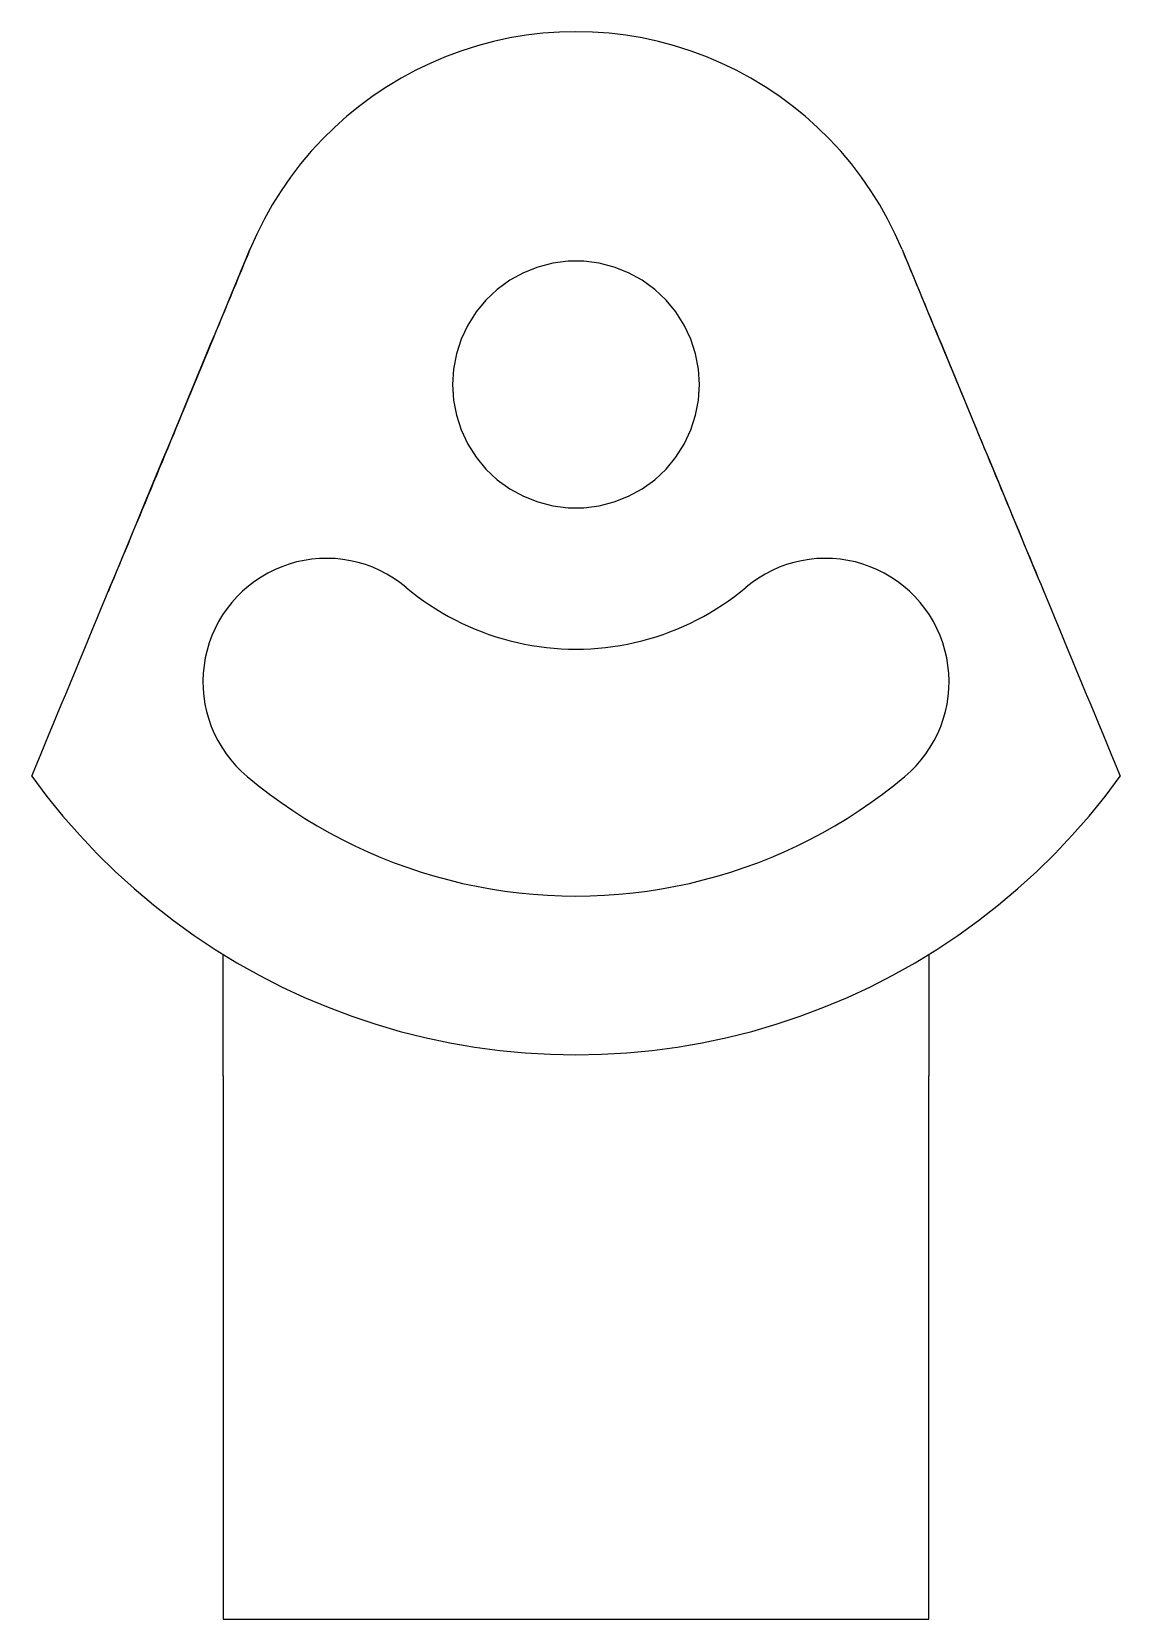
# Model space of a CAD drawing. Header units: metres. Extents: x -15.4 to 15.4, y 0 to 45.
import ezdxf

# ---------------------------------------------------------------- set-up
doc = ezdxf.new("R2010")
doc.units = ezdxf.units.M

msp = doc.modelspace()

# ---------------------------------------------------------------- linework, layer by layer
for points in [[(9.239, 38.827), (9.048, 39.258), (8.838, 39.679), (8.607, 40.09), (8.358, 40.49), (8.09, 40.878), (7.804, 41.252), (7.501, 41.613), (7.181, 41.959), (6.845, 42.29), (6.494, 42.604), (6.129, 42.902), (5.75, 43.181), (5.358, 43.443), (4.955, 43.686), (4.54, 43.91), (4.115, 44.114), (3.681, 44.298), (3.239, 44.461), (2.79, 44.603), (2.334, 44.724), (1.874, 44.823), (1.409, 44.9), (0.941, 44.956), (0.471, 44.989), (0, 45), (-0.471, 44.989), (-0.941, 44.956), (-1.409, 44.9), (-1.874, 44.823), (-2.334, 44.724), (-2.79, 44.603), (-3.239, 44.461), (-3.681, 44.298), (-4.115, 44.114), (-4.54, 43.91), (-4.955, 43.686), (-5.358, 43.443), (-5.75, 43.181), (-6.129, 42.902), (-6.494, 42.604), (-6.845, 42.29), (-7.181, 41.959), (-7.501, 41.613), (-7.804, 41.252), (-8.09, 40.878), (-8.358, 40.49), (-8.607, 40.09), (-8.838, 39.679), (-9.048, 39.258), (-9.239, 38.827)], [(-15.421, 23.901), (-15.298, 24.2), (-15.174, 24.498), (-15.05, 24.797), (-14.927, 25.095), (-14.803, 25.394), (-14.679, 25.692), (-14.556, 25.991), (-14.432, 26.289), (-14.308, 26.588), (-14.185, 26.886), (-14.061, 27.185), (-13.937, 27.483), (-13.814, 27.782), (-13.69, 28.08), (-13.567, 28.379), (-13.443, 28.677), (-13.319, 28.976), (-13.196, 29.274), (-13.072, 29.573), (-12.948, 29.871), (-12.825, 30.17), (-12.701, 30.468), (-12.577, 30.767), (-12.454, 31.065), (-12.33, 31.364), (-12.206, 31.662), (-12.083, 31.961), (-11.959, 32.26), (-11.835, 32.558), (-11.712, 32.857), (-11.588, 33.155), (-11.464, 33.454), (-11.341, 33.752), (-11.217, 34.051), (-11.094, 34.349), (-10.97, 34.648), (-10.846, 34.946), (-10.723, 35.245), (-10.599, 35.543), (-10.475, 35.842), (-10.352, 36.14), (-10.228, 36.439), (-10.104, 36.737), (-9.981, 37.036), (-9.857, 37.334), (-9.733, 37.633), (-9.61, 37.931), (-9.486, 38.23), (-9.362, 38.528), (-9.239, 38.827)], [(-9.239, 38.827), (-9.319, 38.633), (-9.4, 38.439), (-9.48, 38.245), (-9.56, 38.051), (-9.641, 37.857), (-9.721, 37.663), (-9.801, 37.469), (-9.882, 37.275), (-9.962, 37.081), (-10.042, 36.887), (-10.123, 36.693), (-10.203, 36.499), (-10.284, 36.305), (-10.364, 36.111), (-10.444, 35.917), (-10.525, 35.723), (-10.605, 35.529), (-10.685, 35.335), (-10.766, 35.141), (-10.846, 34.947), (-10.926, 34.753), (-11.007, 34.559), (-11.087, 34.364), (-11.168, 34.17), (-11.248, 33.976), (-11.328, 33.782), (-11.409, 33.588), (-11.489, 33.394), (-11.569, 33.2), (-11.65, 33.006), (-11.73, 32.812), (-11.81, 32.618), (-11.891, 32.424), (-11.971, 32.23), (-12.052, 32.036), (-12.132, 31.842), (-12.212, 31.648), (-12.293, 31.454), (-12.373, 31.26), (-12.453, 31.066), (-12.534, 30.872), (-12.614, 30.678), (-12.694, 30.484), (-12.775, 30.29), (-12.855, 30.096), (-12.936, 29.902), (-13.016, 29.708), (-13.096, 29.514), (-13.177, 29.32), (-13.257, 29.126)], [(9.239, 38.827), (9.319, 38.633), (9.4, 38.439), (9.48, 38.245), (9.56, 38.051), (9.641, 37.857), (9.721, 37.663), (9.801, 37.469), (9.882, 37.275), (9.962, 37.081), (10.042, 36.887), (10.123, 36.693), (10.203, 36.499), (10.284, 36.305), (10.364, 36.111), (10.444, 35.917), (10.525, 35.723), (10.605, 35.529), (10.685, 35.335), (10.766, 35.141), (10.846, 34.947), (10.926, 34.753), (11.007, 34.559), (11.087, 34.364), (11.168, 34.17), (11.248, 33.976), (11.328, 33.782), (11.409, 33.588), (11.489, 33.394), (11.569, 33.2), (11.65, 33.006), (11.73, 32.812), (11.81, 32.618), (11.891, 32.424), (11.971, 32.23), (12.052, 32.036), (12.132, 31.842), (12.212, 31.648), (12.293, 31.454), (12.373, 31.26), (12.453, 31.066), (12.534, 30.872), (12.614, 30.678), (12.694, 30.484), (12.775, 30.29), (12.855, 30.096), (12.936, 29.902), (13.016, 29.708), (13.096, 29.514), (13.177, 29.32), (13.257, 29.126)], [(9.239, 38.827), (9.362, 38.528), (9.486, 38.23), (9.61, 37.931), (9.733, 37.633), (9.857, 37.334), (9.981, 37.036), (10.104, 36.737), (10.228, 36.439), (10.352, 36.14), (10.475, 35.842), (10.599, 35.543), (10.723, 35.245), (10.846, 34.946), (10.97, 34.648), (11.094, 34.349), (11.217, 34.051), (11.341, 33.752), (11.464, 33.454), (11.588, 33.155), (11.712, 32.857), (11.835, 32.558), (11.959, 32.26), (12.083, 31.961), (12.206, 31.662), (12.33, 31.364), (12.454, 31.065), (12.577, 30.767), (12.701, 30.468), (12.825, 30.17), (12.948, 29.871), (13.072, 29.573), (13.196, 29.274), (13.319, 28.976), (13.443, 28.677), (13.567, 28.379), (13.69, 28.08), (13.814, 27.782), (13.937, 27.483), (14.061, 27.185), (14.185, 26.886), (14.308, 26.588), (14.432, 26.289), (14.556, 25.991), (14.679, 25.692), (14.803, 25.394), (14.927, 25.095), (15.05, 24.797), (15.174, 24.498), (15.298, 24.2), (15.421, 23.901)], [(-3.5, 35), (-3.472, 34.561), (-3.39, 34.13), (-3.254, 33.712), (-3.067, 33.314), (-2.832, 32.943), (-2.551, 32.604), (-2.231, 32.303), (-1.875, 32.045), (-1.49, 31.833), (-1.082, 31.671), (-0.656, 31.562), (-0.22, 31.507), (0.22, 31.507), (0.656, 31.562), (1.082, 31.671), (1.49, 31.833), (1.875, 32.045), (2.231, 32.303), (2.551, 32.604), (2.832, 32.943), (3.067, 33.314), (3.254, 33.712), (3.39, 34.13), (3.472, 34.561), (3.5, 35), (3.472, 35.439), (3.39, 35.87), (3.254, 36.288), (3.067, 36.686), (2.832, 37.057), (2.551, 37.396), (2.231, 37.697), (1.875, 37.955), (1.49, 38.167), (1.082, 38.329), (0.656, 38.438), (0.22, 38.493), (-0.22, 38.493), (-0.656, 38.438), (-1.082, 38.329), (-1.49, 38.167), (-1.875, 37.955), (-2.231, 37.697), (-2.551, 37.396), (-2.832, 37.057), (-3.067, 36.686), (-3.254, 36.288), (-3.39, 35.87), (-3.472, 35.439), (-3.5, 35)], [(-4.821, 29.255), (-4.994, 29.391), (-5.175, 29.515), (-5.363, 29.629), (-5.558, 29.73), (-5.76, 29.819), (-5.966, 29.895), (-6.177, 29.957), (-6.391, 30.007), (-6.608, 30.043), (-6.827, 30.065), (-7.046, 30.073), (-7.266, 30.068), (-7.485, 30.049), (-7.702, 30.016), (-7.917, 29.97), (-8.129, 29.91), (-8.336, 29.837), (-8.539, 29.751), (-8.735, 29.652), (-8.925, 29.542), (-9.108, 29.419), (-9.283, 29.286), (-9.449, 29.142), (-9.605, 28.987), (-9.752, 28.823), (-9.888, 28.65), (-10.013, 28.469), (-10.126, 28.281), (-10.227, 28.086), (-10.316, 27.885), (-10.392, 27.678), (-10.455, 27.468), (-10.504, 27.253), (-10.54, 27.036), (-10.562, 26.818), (-10.571, 26.598), (-10.565, 26.378), (-10.546, 26.159), (-10.513, 25.942), (-10.467, 25.727), (-10.407, 25.515), (-10.334, 25.308), (-10.248, 25.105), (-10.149, 24.909), (-10.039, 24.719), (-9.917, 24.536), (-9.783, 24.361), (-9.639, 24.195), (-9.484, 24.039), (-9.32, 23.892)], [(9.32, 23.892), (9.484, 24.039), (9.639, 24.195), (9.783, 24.361), (9.917, 24.536), (10.039, 24.719), (10.149, 24.909), (10.248, 25.105), (10.334, 25.308), (10.407, 25.515), (10.467, 25.727), (10.513, 25.942), (10.546, 26.159), (10.565, 26.378), (10.571, 26.598), (10.562, 26.818), (10.54, 27.036), (10.504, 27.253), (10.455, 27.468), (10.392, 27.678), (10.316, 27.885), (10.227, 28.086), (10.126, 28.281), (10.013, 28.469), (9.888, 28.65), (9.752, 28.823), (9.605, 28.987), (9.449, 29.142), (9.283, 29.286), (9.108, 29.419), (8.925, 29.542), (8.735, 29.652), (8.539, 29.751), (8.336, 29.837), (8.129, 29.91), (7.917, 29.97), (7.702, 30.016), (7.485, 30.049), (7.266, 30.068), (7.046, 30.073), (6.827, 30.065), (6.608, 30.043), (6.391, 30.007), (6.177, 29.957), (5.966, 29.895), (5.76, 29.819), (5.558, 29.73), (5.363, 29.629), (5.175, 29.515), (4.994, 29.391), (4.821, 29.255)], [(-4.821, 29.255), (-4.659, 29.122), (-4.493, 28.995), (-4.323, 28.871), (-4.15, 28.753), (-3.974, 28.64), (-3.795, 28.531), (-3.613, 28.428), (-3.428, 28.329), (-3.241, 28.236), (-3.051, 28.148), (-2.858, 28.066), (-2.663, 27.989), (-2.466, 27.917), (-2.268, 27.851), (-2.067, 27.791), (-1.865, 27.736), (-1.662, 27.686), (-1.457, 27.643), (-1.251, 27.605), (-1.044, 27.573), (-0.836, 27.547), (-0.628, 27.526), (-0.419, 27.512), (-0.209, 27.503), (0, 27.5), (0.209, 27.503), (0.419, 27.512), (0.628, 27.526), (0.836, 27.547), (1.044, 27.573), (1.251, 27.605), (1.457, 27.643), (1.662, 27.686), (1.865, 27.736), (2.067, 27.791), (2.268, 27.851), (2.466, 27.917), (2.663, 27.989), (2.858, 28.066), (3.051, 28.148), (3.241, 28.236), (3.428, 28.329), (3.613, 28.428), (3.795, 28.531), (3.974, 28.64), (4.15, 28.753), (4.323, 28.871), (4.493, 28.995), (4.659, 29.122), (4.821, 29.255)], [(-15.421, 23.901), (-14.99, 23.325), (-14.537, 22.766), (-14.063, 22.224), (-13.569, 21.701), (-13.056, 21.196), (-12.524, 20.712), (-11.974, 20.248), (-11.407, 19.805), (-10.823, 19.384), (-10.224, 18.985), (-9.61, 18.61), (-8.982, 18.257), (-8.342, 17.929), (-7.69, 17.626), (-7.026, 17.347), (-6.352, 17.093), (-5.67, 16.866), (-4.979, 16.664), (-4.281, 16.489), (-3.577, 16.34), (-2.868, 16.218), (-2.154, 16.123), (-1.438, 16.054), (-0.72, 16.014), (0, 16), (0.72, 16.014), (1.438, 16.054), (2.154, 16.123), (2.868, 16.218), (3.577, 16.34), (4.281, 16.489), (4.979, 16.664), (5.67, 16.866), (6.352, 17.093), (7.026, 17.347), (7.69, 17.626), (8.342, 17.929), (8.982, 18.257), (9.61, 18.61), (10.224, 18.985), (10.823, 19.384), (11.407, 19.805), (11.974, 20.248), (12.524, 20.712), (13.056, 21.196), (13.569, 21.701), (14.063, 22.224), (14.537, 22.766), (14.99, 23.325), (15.421, 23.901)], [(-9.32, 23.892), (-9.007, 23.636), (-8.686, 23.389), (-8.358, 23.151), (-8.024, 22.923), (-7.684, 22.703), (-7.337, 22.494), (-6.985, 22.294), (-6.628, 22.103), (-6.265, 21.923), (-5.898, 21.754), (-5.526, 21.594), (-5.149, 21.445), (-4.769, 21.307), (-4.384, 21.179), (-3.997, 21.062), (-3.606, 20.956), (-3.212, 20.86), (-2.816, 20.776), (-2.418, 20.703), (-2.018, 20.641), (-1.616, 20.59), (-1.213, 20.551), (-0.809, 20.523), (-0.405, 20.506), (0, 20.5), (0.405, 20.506), (0.809, 20.523), (1.213, 20.551), (1.616, 20.59), (2.018, 20.641), (2.418, 20.703), (2.816, 20.776), (3.212, 20.86), (3.606, 20.956), (3.997, 21.062), (4.384, 21.179), (4.769, 21.307), (5.149, 21.445), (5.526, 21.594), (5.898, 21.754), (6.265, 21.923), (6.628, 22.103), (6.985, 22.294), (7.337, 22.494), (7.684, 22.703), (8.024, 22.923), (8.358, 23.151), (8.686, 23.389), (9.007, 23.636), (9.32, 23.892)], [(-10, 15.404), (-10, 15.501), (-10, 15.599), (-10, 15.699), (-10, 15.801), (-10, 15.903), (-10, 16.006), (-10, 16.108), (-10, 16.21), (-10, 16.311), (-10, 16.411), (-10, 16.508), (-10, 16.604), (-10, 16.697), (-10, 16.787), (-10, 16.877), (-10, 16.967), (-10, 17.059), (-10, 17.15), (-10, 17.24), (-10, 17.33), (-10, 17.419), (-10, 17.506), (-10, 17.59), (-10, 17.672), (-10, 17.751), (-10, 17.827), (-10, 17.898), (-10, 17.969), (-10, 18.038), (-10, 18.106), (-10, 18.173), (-10, 18.238), (-10, 18.301), (-10, 18.361), (-10, 18.418), (-10, 18.472), (-10, 18.522), (-10, 18.568), (-10, 18.609), (-10, 18.647), (-10, 18.682), (-10, 18.715), (-10, 18.744), (-10, 18.769), (-10, 18.792), (-10, 18.81), (-10, 18.825), (-10, 18.836), (-10, 18.842), (-10, 18.845)], [(10, 18.845), (10, 18.842), (10, 18.836), (10, 18.825), (10, 18.81), (10, 18.792), (10, 18.769), (10, 18.744), (10, 18.715), (10, 18.682), (10, 18.647), (10, 18.609), (10, 18.568), (10, 18.522), (10, 18.472), (10, 18.418), (10, 18.361), (10, 18.301), (10, 18.238), (10, 18.173), (10, 18.106), (10, 18.038), (10, 17.969), (10, 17.898), (10, 17.827), (10, 17.751), (10, 17.672), (10, 17.59), (10, 17.506), (10, 17.419), (10, 17.33), (10, 17.24), (10, 17.15), (10, 17.059), (10, 16.967), (10, 16.877), (10, 16.787), (10, 16.697), (10, 16.604), (10, 16.508), (10, 16.411), (10, 16.311), (10, 16.21), (10, 16.108), (10, 16.006), (10, 15.903), (10, 15.801), (10, 15.699), (10, 15.599), (10, 15.501), (10, 15.404)], [(-10, 15.404), (-10, 15.096), (-10, 14.788), (-10, 14.48), (-10, 14.172), (-10, 13.864), (-10, 13.556), (-10, 13.248), (-10, 12.939), (-10, 12.631), (-10, 12.323), (-10, 12.015), (-10, 11.707), (-10, 11.399), (-10, 11.091), (-10, 10.783), (-10, 10.475), (-10, 10.167), (-10, 9.859), (-10, 9.551), (-10, 9.242), (-10, 8.934), (-10, 8.626), (-10, 8.318), (-10, 8.01), (-10, 7.702), (-10, 7.394), (-10, 7.086), (-10, 6.778), (-10, 6.47), (-10, 6.162), (-10, 5.854), (-10, 5.545), (-10, 5.237), (-10, 4.929), (-10, 4.621), (-10, 4.313), (-10, 4.005), (-10, 3.697), (-10, 3.389), (-10, 3.081), (-10, 2.773), (-10, 2.465), (-10, 2.157), (-10, 1.848), (-10, 1.54), (-10, 1.232), (-10, 0.924), (-10, 0.616), (-10, 0.308), (-10, 0)], [(10, 0), (10, 0.308), (10, 0.616), (10, 0.924), (10, 1.232), (10, 1.54), (10, 1.848), (10, 2.157), (10, 2.465), (10, 2.773), (10, 3.081), (10, 3.389), (10, 3.697), (10, 4.005), (10, 4.313), (10, 4.621), (10, 4.929), (10, 5.237), (10, 5.545), (10, 5.854), (10, 6.162), (10, 6.47), (10, 6.778), (10, 7.086), (10, 7.394), (10, 7.702), (10, 8.01), (10, 8.318), (10, 8.626), (10, 8.934), (10, 9.242), (10, 9.551), (10, 9.859), (10, 10.167), (10, 10.475), (10, 10.783), (10, 11.091), (10, 11.399), (10, 11.707), (10, 12.015), (10, 12.323), (10, 12.631), (10, 12.939), (10, 13.248), (10, 13.556), (10, 13.864), (10, 14.172), (10, 14.48), (10, 14.788), (10, 15.096), (10, 15.404)], [(-10, 0), (-9.6, 0), (-9.2, 0), (-8.8, 0), (-8.4, 0), (-8, 0), (-7.6, 0), (-7.2, 0), (-6.8, 0), (-6.4, 0), (-6, 0), (-5.6, 0), (-5.2, 0), (-4.8, 0), (-4.4, 0), (-4, 0), (-3.6, 0), (-3.2, 0), (-2.8, 0), (-2.4, 0), (-2, 0), (-1.6, 0), (-1.2, 0), (-0.8, 0), (-0.4, 0), (0, 0), (0.4, 0), (0.8, 0), (1.2, 0), (1.6, 0), (2, 0), (2.4, 0), (2.8, 0), (3.2, 0), (3.6, 0), (4, 0), (4.4, 0), (4.8, 0), (5.2, 0), (5.6, 0), (6, 0), (6.4, 0), (6.8, 0), (7.2, 0), (7.6, 0), (8, 0), (8.4, 0), (8.8, 0), (9.2, 0), (9.6, 0), (10, 0)]]:
    msp.add_lwpolyline(points)

doc.saveas('drawing.dxf')
